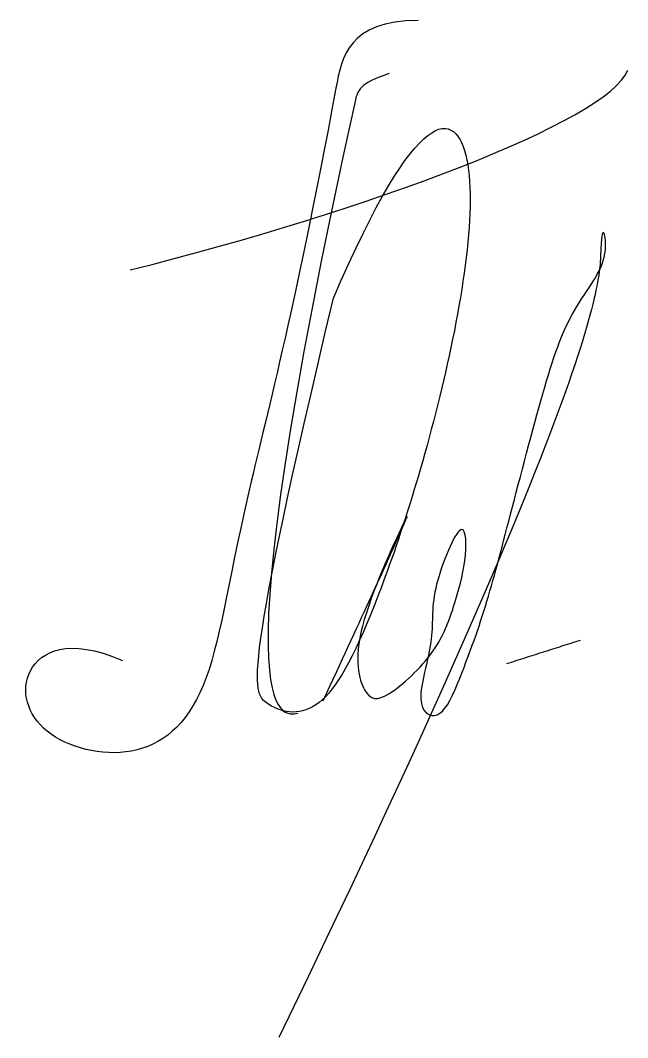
# Model space of a CAD drawing. Header units: millimetres. Extents: x 1046.9 to 1054.4, y 665.3 to 677.8.
import ezdxf

# ---------------------------------------------------------------- set-up
doc = ezdxf.new("R2010")
doc.units = ezdxf.units.MM

msp = doc.modelspace()

# ---------------------------------------------------------------- linework, layer by layer
at = {"color": 5}
for points, knots in [([(1051.833, 677.847), (1050.974, 677.832), (1050.338, 674.331), (1049.578, 671.572), (1049.299, 669.423), (1048.367, 668.693), (1047.107, 669.016), (1046.866, 669.917), (1047.528, 670.27), (1048.2, 669.983)], [0, 0, 0, 0, 0.12144, 1, 2, 3, 4, 5, 6, 6, 6, 6]), ([(1051.479, 677.192), (1051.109, 677.074), (1049.328, 669.089), (1050.162, 669.286), (1050.355, 669.336)], [0, 0, 0, 0, 0.038257, 3, 3, 3, 3]), ([(1050.667, 669.485), (1051.12, 670.475), (1051.483, 671.244), (1051.815, 672.019), (1050.978, 670.223), (1051.166, 669.509), (1051.408, 669.465), (1052.094, 670.092), (1052.303, 670.738), (1052.444, 671.266), (1052.403, 671.849), (1051.959, 670.772), (1052.052, 670.266), (1051.764, 669.399), (1052.087, 669.22), (1052.296, 669.608), (1052.658, 670.588), (1052.914, 671.569), (1053.362, 673.294), (1053.682, 674.296), (1054.258, 674.914), (1054.002, 675.681), (1054.13, 673.635), (1050.121, 665.347)], [0, 0, 0, 0, 3, 4, 5, 6, 7, 8, 9, 10, 11, 12, 13, 14, 15, 16, 17, 18, 19, 20, 21, 22, 23, 23, 23, 23])]:
    msp.add_open_spline(points, degree=3, knots=knots, dxfattribs=at)
for points, degree in [([(1048.294, 674.78), (1051.19, 675.504), (1054.171, 676.607), (1054.407, 677.233)], 3), ([(1050.793, 674.433), (1049.686, 669.793), (1049.908, 669.386), (1050.589, 669.246), (1051.191, 670.243), (1052.154, 673.088), (1052.768, 676.693), (1051.832, 676.858), (1050.793, 674.433)], 3), ([(1052.922, 669.943), (1053.826, 670.232)], 1)]:
    msp.add_open_spline(points, degree=degree, dxfattribs=at)

doc.saveas('drawing.dxf')
